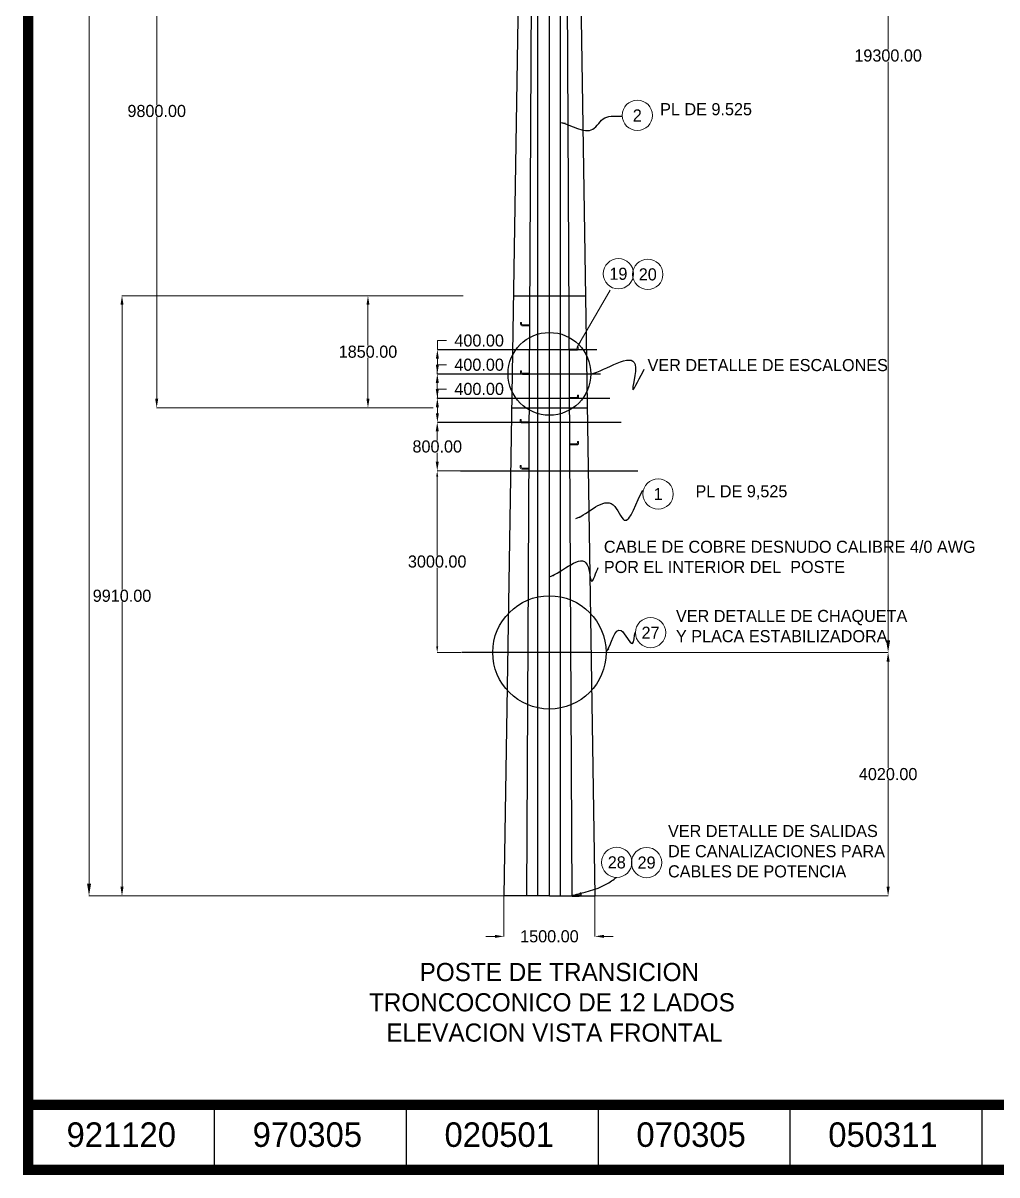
# Model space of a CAD drawing. Header units: centimetres. Extents: x 14 to 66415, y 14 to 43040.
# Drawn here: x 14 to 16094, y 14 to 19036 of the extents above; entities that cross this region are included whole.
import ezdxf
from ezdxf.enums import TextEntityAlignment as Align

# ---------------------------------------------------------------- set-up
doc = ezdxf.new("R2010")
doc.units = ezdxf.units.CM
doc.header["$LTSCALE"] = 10
doc.header["$MEASUREMENT"] = 0
doc.layers.get('0').update_dxf_attribs({"linetype": 'CONTINUOUS'})
doc.layers.get('DEFPOINTS').update_dxf_attribs({"color": 2, "linetype": 'CONTINUOUS'})
for name, color, linetype in [('ACERO1', 144, 'CONTINUOUS'), ('DIMENCIONES', 252, 'CONTINUOUS'), ('MARCO', 7, 'CONTINUOUS'), ('TEXT', 7, 'CONTINUOUS'), ('TEXTOS', 7, 'CONTINUOUS')]:
    doc.layers.add(name, color=color, linetype=linetype)
doc.layers.add('LOGO', color=7, linetype='CONTINUOUS', true_color=0x00a160)
doc.styles.get("Standard").update_dxf_attribs({"font": ''})
doc.styles.get('Standard').set_extended_font_data('Zurich Ex BT')
doc.dimstyles.get("Standard").update_dxf_attribs({"dimtxt": 200, "dimasz": 80, "dimexe": 3, "dimexo": 10, "dimgap": 0.09, "dimtad": 0, "dimtih": 1, "dimtoh": 1, "dimzin": 0, "dimdsep": 46, "dimtxsty": 'Standard', "dimcen": 0.09, "dimclrd": 256, "dimclre": 256, "dimclrt": 256, "dimadec": 0, "dimazin": 0, "dimtfac": 1, "dimtofl": 0, "dimtmove": 0, "dimatfit": 3, "dimfxl": 0, "dimtolj": 1, "dimtzin": 0, "dimlwd": 0, "dimlwe": 0, "dimarcsym": 0})

# ---------------------------------------------------------------- blocks, each defined once
blk = doc.blocks.new('*D219')
at = {"layer": 'DEFPOINTS', "color": 0}
for p in [(7955, 4623), (9455, 4623), (9455, 3954)]:
    blk.add_point(p, dxfattribs=at)
at = {"layer": 'DIMENCIONES', "lineweight": 0}
for p, q in [((7955, 4613), (7955, 3951)), ((9455, 4613), (9455, 3951)), ((7805, 3954), (7655, 3954)), ((9605, 3954), (9755, 3954))]:
    blk.add_line(p, q, dxfattribs=at)
at = {"layer": 'DIMENCIONES'}
for points in [[(7805, 3979), (7805, 3929), (7955, 3954)], [(9605, 3979), (9605, 3929), (9455, 3954)]]:
    blk.add_solid(points, dxfattribs=at)
at = {"layer": 'DIMENCIONES', "insert": (8705, 3954), "char_height": 200, "attachment_point": 5}
blk.add_mtext('\\A1;1500.00', dxfattribs=at)
blk = doc.blocks.new('*D224')
at = {"layer": 'ACERO1', "lineweight": 0}
blk.add_line((10575, 30781), (10638, 30896), dxfattribs=at)
for start, end in [(76.5366, 89.4738), (62.5165, 75.4525)]:
    blk.add_arc((9085, 28085), 3209, start, end, dxfattribs=at)
at = {"layer": 'ACERO1'}
for points in [[(9115, 31280), (9115, 31307), (9035, 31293)], [(10573, 30943), (10560, 30920), (10637, 30894)]]:
    blk.add_solid(points, dxfattribs=at)
at = {"layer": 'DEFPOINTS', "color": 0}
for p in [(8905, 39543), (10129, 31119), (10570, 30773), (8856, 27670), (9455, 4623)]:
    blk.add_point(p, dxfattribs=at)
at = {"layer": 'ACERO1', "insert": (9862, 31198), "char_height": 25, "attachment_point": 5}
blk.add_mtext('\\A1;30°', dxfattribs=at)
blk = doc.blocks.new('*D236')
at = {"layer": 'DEFPOINTS', "color": 0}
for p in [(8705, 39543), (8129, 35222), (6925, 35043), (8622, 32058), (8705, 4623)]:
    blk.add_point(p, dxfattribs=at)
at = {"layer": 'DIMENCIONES', "lineweight": 0}
for start, end in [(91.3641, 104.2915), (105.3305, 118.2567)]:
    blk.add_arc((8705, 31912), 3360, start, end, dxfattribs=at)
at = {"layer": 'DIMENCIONES'}
for points in [[(8625, 35284), (8625, 35258), (8705, 35272)], [(7121, 34860), (7108, 34883), (7044, 34833)]]:
    blk.add_solid(points, dxfattribs=at)
at = {"layer": 'DIMENCIONES', "insert": (7846, 35160), "char_height": 25, "attachment_point": 5}
blk.add_mtext('\\A1;30°', dxfattribs=at)
blk = doc.blocks.new('*D240')
at = {"layer": 'DEFPOINTS', "color": 0}
for p in [(6798, 22483), (2221, 12683), (6798, 12683)]:
    blk.add_point(p, dxfattribs=at)
at = {"layer": 'DIMENCIONES', "lineweight": 0}
for p, q in [((6788, 22483), (2218, 22483)), ((2221, 22333), (2221, 17685)), ((2221, 12833), (2221, 17481)), ((6788, 12683), (2218, 12683))]:
    blk.add_line(p, q, dxfattribs=at)
at = {"layer": 'DIMENCIONES'}
for points in [[(2196, 22333), (2246, 22333), (2221, 22483)], [(2196, 12833), (2246, 12833), (2221, 12683)]]:
    blk.add_solid(points, dxfattribs=at)
at = {"layer": 'DIMENCIONES', "insert": (2221, 17583), "char_height": 200, "attachment_point": 5}
blk.add_mtext('\\A1;9800.00', dxfattribs=at)
blk = doc.blocks.new('*D241')
at = {"layer": 'DEFPOINTS', "color": 0}
for p in [(5709, 14533), (6758, 14533), (6758, 12683)]:
    blk.add_point(p, dxfattribs=at)
at = {"layer": 'DIMENCIONES', "lineweight": 0}
for p, q in [((6748, 14533), (5706, 14533)), ((5709, 14383), (5709, 13710)), ((5709, 12833), (5709, 13506)), ((6748, 12683), (5706, 12683))]:
    blk.add_line(p, q, dxfattribs=at)
at = {"layer": 'DIMENCIONES'}
for points in [[(5684, 14383), (5734, 14383), (5709, 14533)], [(5684, 12833), (5734, 12833), (5709, 12683)]]:
    blk.add_solid(points, dxfattribs=at)
at = {"layer": 'DIMENCIONES', "insert": (5709, 13608), "char_height": 200, "attachment_point": 5}
blk.add_mtext('\\A1;1850.00', dxfattribs=at)
blk = doc.blocks.new('*D242')
at = {"layer": 'DEFPOINTS', "color": 0}
for p in [(7291, 14533), (1648, 4623), (7291, 4623)]:
    blk.add_point(p, dxfattribs=at)
at = {"layer": 'DIMENCIONES', "lineweight": 0}
for p, q in [((7281, 14533), (1645, 14533)), ((1648, 14383), (1648, 9680)), ((1648, 4773), (1648, 9476)), ((7281, 4623), (1645, 4623))]:
    blk.add_line(p, q, dxfattribs=at)
at = {"layer": 'DIMENCIONES'}
for points in [[(1623, 14383), (1673, 14383), (1648, 14533)], [(1623, 4773), (1673, 4773), (1648, 4623)]]:
    blk.add_solid(points, dxfattribs=at)
at = {"layer": 'DIMENCIONES', "insert": (1648, 9578), "char_height": 200, "attachment_point": 5}
blk.add_mtext('\\A1;9910.00', dxfattribs=at)
blk = doc.blocks.new('*D243')
at = {"layer": 'DEFPOINTS', "color": 0}
for p in [(1104, 39543), (8705, 39543), (8705, 4623)]:
    blk.add_point(p, dxfattribs=at)
at = {"layer": 'DIMENCIONES', "lineweight": 0}
for p, q in [((8695, 39543), (1101, 39543)), ((1104, 39343), (1104, 22037)), ((1104, 4823), (1104, 21834)), ((8695, 4623), (1101, 4623))]:
    blk.add_line(p, q, dxfattribs=at)
at = {"layer": 'DIMENCIONES'}
for points in [[(1071, 39343), (1137, 39343), (1104, 39543)], [(1071, 4823), (1137, 4823), (1104, 4623)]]:
    blk.add_solid(points, dxfattribs=at)
at = {"layer": 'DIMENCIONES', "insert": (1104, 21935), "char_height": 200, "attachment_point": 5}
blk.add_mtext('\\A1;34920.00', dxfattribs=at)
blk = doc.blocks.new('*D245')
at = {"layer": 'DEFPOINTS', "color": 0}
for p in [(8705, 8643), (14297, 8643), (8705, 4623)]:
    blk.add_point(p, dxfattribs=at)
at = {"layer": 'DIMENCIONES', "lineweight": 0}
for p, q in [((8715, 8643), (14300, 8643)), ((14297, 8493), (14297, 6735)), ((14297, 4773), (14297, 6531)), ((8715, 4623), (14300, 4623))]:
    blk.add_line(p, q, dxfattribs=at)
at = {"layer": 'DIMENCIONES'}
for points in [[(14272, 8493), (14322, 8493), (14297, 8643)], [(14272, 4773), (14322, 4773), (14297, 4623)]]:
    blk.add_solid(points, dxfattribs=at)
at = {"layer": 'DIMENCIONES', "insert": (14297, 6633), "char_height": 200, "attachment_point": 5}
blk.add_mtext('\\A1;4020.00', dxfattribs=at)
blk = doc.blocks.new('*D246')
at = {"layer": 'DEFPOINTS', "color": 0}
for p in [(11100, 27943), (14297, 27943), (11360, 8643)]:
    blk.add_point(p, dxfattribs=at)
at = {"layer": 'DIMENCIONES', "lineweight": 0}
for p, q in [((11110, 27943), (14300, 27943)), ((14297, 27743), (14297, 18601)), ((14297, 8843), (14297, 18397)), ((11370, 8643), (14300, 8643))]:
    blk.add_line(p, q, dxfattribs=at)
at = {"layer": 'DIMENCIONES'}
for points in [[(14263, 27743), (14330, 27743), (14297, 27943)], [(14263, 8843), (14330, 8843), (14297, 8643)]]:
    blk.add_solid(points, dxfattribs=at)
at = {"layer": 'DIMENCIONES', "insert": (14297, 18499), "char_height": 200, "attachment_point": 5}
blk.add_mtext('\\A1;19300.00', dxfattribs=at)
blk = doc.blocks.new('*D247')
at = {"layer": 'DEFPOINTS', "color": 0}
for p in [(6852, 11643), (7256, 11643), (7256, 8643)]:
    blk.add_point(p, dxfattribs=at)
at = {"layer": 'DIMENCIONES', "lineweight": 0}
for p, q in [((7246, 11643), (6849, 11643)), ((6852, 11543), (6852, 10245)), ((6852, 8743), (6852, 10041)), ((7246, 8643), (6849, 8643))]:
    blk.add_line(p, q, dxfattribs=at)
at = {"layer": 'DIMENCIONES'}
for points in [[(6835, 11543), (6869, 11543), (6852, 11643)], [(6835, 8743), (6869, 8743), (6852, 8643)]]:
    blk.add_solid(points, dxfattribs=at)
at = {"layer": 'DIMENCIONES', "insert": (6852, 10143), "char_height": 200, "attachment_point": 5}
blk.add_mtext('\\A1;3000.00', dxfattribs=at)
blk = doc.blocks.new('*D248')
at = {"layer": 'DEFPOINTS', "color": 0}
for p in [(6852, 12443), (6853, 12443), (6852, 11643)]:
    blk.add_point(p, dxfattribs=at)
at = {"layer": 'DIMENCIONES', "lineweight": 0}
for p, q in [((6862, 12443), (6856, 12443)), ((6853, 12293), (6853, 12145)), ((6853, 11793), (6853, 11941)), ((6862, 11643), (6856, 11643))]:
    blk.add_line(p, q, dxfattribs=at)
at = {"layer": 'DIMENCIONES'}
for points in [[(6828, 12293), (6878, 12293), (6853, 12443)], [(6828, 11793), (6878, 11793), (6853, 11643)]]:
    blk.add_solid(points, dxfattribs=at)
at = {"layer": 'DIMENCIONES', "insert": (6853, 12043), "char_height": 200, "attachment_point": 5}
blk.add_mtext('\\A1;800.00', dxfattribs=at)
blk = doc.blocks.new('*D249')
at = {"layer": 'DEFPOINTS', "color": 0}
for p in [(6853, 12843), (6855, 12843), (6853, 12443)]:
    blk.add_point(p, dxfattribs=at)
at = {"layer": 'DIMENCIONES', "lineweight": 0}
for p, q in [((6855, 12843), (6855, 12993)), ((6855, 12993), (7005, 12993)), ((6863, 12843), (6858, 12843)), ((6855, 12593), (6855, 12693)), ((6863, 12443), (6858, 12443))]:
    blk.add_line(p, q, dxfattribs=at)
at = {"layer": 'DIMENCIONES'}
for points in [[(6830, 12693), (6880, 12693), (6855, 12843)], [(6830, 12593), (6880, 12593), (6855, 12443)]]:
    blk.add_solid(points, dxfattribs=at)
at = {"layer": 'DIMENCIONES', "insert": (7545, 12993), "char_height": 200, "attachment_point": 5}
blk.add_mtext('\\A1;400.00', dxfattribs=at)
blk = doc.blocks.new('*D250')
at = {"layer": 'DEFPOINTS', "color": 0}
for p in [(6854, 13243), (6855, 13243), (6855, 12843)]:
    blk.add_point(p, dxfattribs=at)
at = {"layer": 'DIMENCIONES', "lineweight": 0}
for p, q in [((6854, 13243), (6854, 13393)), ((6854, 13393), (7004, 13393)), ((6845, 13243), (6851, 13243)), ((6854, 12993), (6854, 13093)), ((6845, 12843), (6851, 12843))]:
    blk.add_line(p, q, dxfattribs=at)
at = {"layer": 'DIMENCIONES'}
for points in [[(6829, 13093), (6879, 13093), (6854, 13243)], [(6829, 12993), (6879, 12993), (6854, 12843)]]:
    blk.add_solid(points, dxfattribs=at)
at = {"layer": 'DIMENCIONES', "insert": (7544, 13393), "char_height": 200, "attachment_point": 5}
blk.add_mtext('\\A1;400.00', dxfattribs=at)
blk = doc.blocks.new('*D251')
at = {"layer": 'DEFPOINTS', "color": 0}
for p in [(6854, 13643), (6855, 13643), (6854, 13243)]:
    blk.add_point(p, dxfattribs=at)
at = {"layer": 'DIMENCIONES', "lineweight": 0}
for p, q in [((6855, 13643), (6855, 13793)), ((6855, 13793), (7005, 13793)), ((6864, 13643), (6858, 13643)), ((6855, 13393), (6855, 13493)), ((6864, 13243), (6858, 13243))]:
    blk.add_line(p, q, dxfattribs=at)
at = {"layer": 'DIMENCIONES'}
for points in [[(6830, 13493), (6880, 13493), (6855, 13643)], [(6830, 13393), (6880, 13393), (6855, 13243)]]:
    blk.add_solid(points, dxfattribs=at)
at = {"layer": 'DIMENCIONES', "insert": (7545, 13793), "char_height": 200, "attachment_point": 5}
blk.add_mtext('\\A1;400.00', dxfattribs=at)

msp = doc.modelspace()

# ---------------------------------------------------------------- linework, layer by layer
at = {"lineweight": 5}
for p, q in [((8228.081, 14066.202), (8228.081, 14091.121)), ((8228.081, 14091.121), (8245.906, 14091.121)), ((8245.906, 14091.121), (8245.906, 14066.202)), ((8260.165, 14051.942), (8377.807, 14051.942)), ((8377.807, 14034.118), (8260.165, 14034.118)), ((8377.807, 14052.026), (8377.807, 14034.201)), ((9149.876, 13652.026), (9032.234, 13652.026)), ((9032.234, 13652.026), (9032.234, 13634.201)), ((9032.234, 13634.201), (9149.876, 13634.201)), ((9181.96, 13691.205), (9164.136, 13691.205)), ((9164.136, 13691.205), (9164.136, 13666.285)), ((9181.96, 13666.285), (9181.96, 13691.205)), ((8226.017, 13266.285), (8226.017, 13291.205)), ((8226.017, 13291.205), (8243.841, 13291.205)), ((8243.841, 13291.205), (8243.841, 13266.285)), ((8258.101, 13252.026), (8375.742, 13252.026)), ((8375.742, 13234.201), (8258.101, 13234.201)), ((8375.742, 13252.026), (8375.742, 13234.201)), ((9154.114, 12852.026), (9036.472, 12852.026)), ((9036.472, 12852.026), (9036.472, 12834.201)), ((9036.472, 12834.201), (9154.114, 12834.201)), ((9186.198, 12891.205), (9168.374, 12891.205)), ((9168.374, 12891.205), (9168.374, 12866.285)), ((9186.198, 12866.285), (9186.198, 12891.205)), ((8221.778, 12466.285), (8221.778, 12491.205)), ((8221.778, 12491.205), (8239.603, 12491.205)), ((8239.603, 12491.205), (8239.603, 12466.285)), ((8253.862, 12452.026), (8371.504, 12452.026)), ((8371.504, 12434.201), (8253.862, 12434.201)), ((8371.504, 12452.026), (8371.504, 12434.201)), ((9155.48, 12088.211), (9037.839, 12088.211)), ((9037.839, 12088.211), (9037.839, 12070.386)), ((9037.839, 12070.386), (9155.48, 12070.386)), ((9187.565, 12127.39), (9169.74, 12127.39)), ((9169.74, 12127.39), (9169.74, 12102.47)), ((9187.565, 12102.47), (9187.565, 12127.39)), ((8220.412, 11702.47), (8220.412, 11727.39)), ((8220.412, 11727.39), (8238.236, 11727.39)), ((8238.236, 11727.39), (8238.236, 11702.47)), ((8252.496, 11688.211), (8370.138, 11688.211)), ((8370.138, 11670.386), (8252.496, 11670.386)), ((8370.138, 11688.211), (8370.138, 11670.386)), ((9197.662, 4632.026), (9080.021, 4632.026)), ((9080.021, 4632.026), (9080.021, 4614.201)), ((9197.662, 4632.026), (9080.021, 4632.026)), ((9080.021, 4632.026), (9080.021, 4614.201)), ((9080.021, 4614.201), (9197.662, 4614.201)), ((9080.021, 4614.201), (9197.662, 4614.201)), ((9229.746, 4671.205), (9211.922, 4671.205)), ((9211.922, 4671.205), (9211.922, 4646.285)), ((9229.746, 4671.205), (9211.922, 4671.205)), ((9211.922, 4671.205), (9211.922, 4646.285)), ((9229.746, 4646.285), (9229.746, 4671.205)), ((9229.746, 4646.285), (9229.746, 4671.205))]:
    msp.add_line(p, q, dxfattribs=at)
for centre, radius, start, end in [((8260.165, 14066.202), 32.084, 180, 270), ((8260.165, 14066.202), 14.26, 180, 270), ((9149.876, 13666.285), 32.084, 270, 0), ((9149.876, 13666.285), 14.26, 270, 0), ((8258.101, 13266.285), 32.084, 180, 270), ((8258.101, 13266.285), 14.26, 180, 270), ((9154.114, 12866.285), 32.084, 270, 0), ((9154.114, 12866.285), 14.26, 270, 0), ((8253.862, 12466.285), 32.084, 180, 270), ((8253.862, 12466.285), 14.26, 180, 270), ((9155.48, 12102.47), 32.084, 270, 0), ((9155.48, 12102.47), 14.26, 270, 0), ((8252.496, 11702.47), 32.084, 180, 270), ((8252.496, 11702.47), 14.26, 180, 270), ((9197.662, 4646.285), 32.084, 270, 0), ((9197.662, 4646.285), 14.26, 270, 0), ((9197.662, 4646.285), 32.084, 270, 0), ((9197.662, 4646.285), 14.26, 270, 0)]:
    msp.add_arc(centre, radius, start, end, dxfattribs=at)
at = {"layer": 'ACERO1'}
for p, q in [((8505.021, 39543.113), (7955.021, 4623.113)), ((8505.021, 39543.113), (7955.021, 4623.113)), ((8330.021, 4623.113), (8510.258, 39543.113)), ((8515.021, 4623.113), (8515.021, 39543.113)), ((8705.021, 4623.113), (8705.021, 39543.113)), ((8705.021, 4623.113), (8705.021, 39543.113)), ((8890.258, 4623.113), (8890.258, 39543.113)), ((9080.021, 4623.113), (8895.021, 39543.113)), ((8905.021, 39543.113), (9455.021, 4623.113))]:
    msp.add_line(p, q, dxfattribs=at)
at = {"layer": 'DIMENCIONES'}
for p, q in [((4913.765, 14533.113), (4913.765, 14533.113)), ((4913.765, 14533.113), (4913.765, 14533.113)), ((8111.106, 14533.113), (9298.935, 14533.113)), ((6855.369, 13643.113), (9487.484, 13643.113)), ((6855.369, 13243.113), (9545.77, 13243.113)), ((6854.69, 12843.113), (9700.174, 12843.113)), ((8081.968, 12683.113), (9328.073, 12683.113)), ((6854.69, 12443.113), (9888.347, 12443.113)), ((7236.14, 11643.113), (10166.87, 11643.113)), ((9391.704, 8643.113), (7256.14, 8643.113))]:
    msp.add_line(p, q, dxfattribs=at)
for centre, radius in [((8705.021, 13243.113), 683.518), ((8705.021, 8643.113), 935.411)]:
    msp.add_circle(centre, radius, dxfattribs=at)
at = {"layer": 'LOGO'}
for q in [(7955.021, 4623.113), (9455.021, 4623.113)]:
    msp.add_line((8705.021, 4623.113), q, dxfattribs=at)
at = {"layer": 'MARCO', "linetype": 'Continuous'}
for p, q in [((3172, 1170.825), (3172, 100)), ((6340.256, 1170.825), (6340.256, 100)), ((9508.512, 1170.825), (9508.512, 100)), ((12676.768, 1170.825), (12676.768, 100)), ((15845.024, 1170.825), (15845.024, 100))]:
    msp.add_line(p, q, dxfattribs=at)
at = {"layer": 'MARCO', "linetype": 'Continuous', "const_width": 171.786}
msp.add_lwpolyline([(66329.527, 100), (66329.527, 42954.4), (100, 42954.4), (100, 100)], close=True, dxfattribs=at)
msp.add_lwpolyline([(50804.762, 1170.825), (100, 1170.825)], dxfattribs=at)
at = {"layer": 'TEXT', "lineweight": 5}
for centre in [(10156.001, 17511.736), (9843.779, 14896.113), (10329.089, 14886.298), (10499.834, 11258.628), (10375.163, 8970.069), (9816.63, 5176.296), (10309.484, 5172.932)]:
    msp.add_circle(centre, 250, dxfattribs=at)

# ---------------------------------------------------------------- texts
at = {"layer": 'TEXT', "linetype": 'ByBlock', "lineweight": 5}
msp.add_text('PL DE 9,525', height=200, dxfattribs=at).set_placement((11875.249, 11304.41), align=Align.MIDDLE_CENTER)
at = {"layer": 'TEXT', "attachment_point": 1}
for s, insert, char_height, width in [('PL DE 9.525', (10532.872, 17713.673), 200, 6069.71754), ('VER DETALLE DE ESCALONES', (10325.378, 13488.334), 200, 6108.83303), ('CABLE DE COBRE DESNUDO CALIBRE 4/0 AWG POR EL INTERIOR DEL  POSTE', (9604.191, 10487.854), 200, 6556.62898), ('VER DETALLE DE CHAQUETA \\PY PLACA ESTABILIZADORA', (10794.146, 9345.279), 200, 6556.62898), ('VER DETALLE DE SALIDAS \\PDE CANALIZACIONES PARA \\PCABLES DE POTENCIA', (10663.183, 5794.652), 200, 6556.62898), ('\\pi1725.9;POSTE DE TRANSICION \\P\\pi890.2;TRONCOCONICO DE 12 LADOS \\P\\pi1175.9;ELEVACION VISTA FRONTAL ', (4835.448, 3515.484), 300, 8508.98089)]:
    msp.add_mtext(s, dxfattribs=dict(at, insert=insert, char_height=char_height, width=width))
at = {"layer": 'TEXTOS', "lineweight": 5}
for s, p in [('2', (10156.001, 17511.736)), ('19', (9843.779, 14896.113)), ('20', (10329.089, 14886.298)), ('1', (10499.834, 11258.628)), ('27', (10375.163, 8970.069)), ('28', (9816.63, 5176.296)), ('29', (10309.484, 5172.932))]:
    msp.add_text(s, height=200, dxfattribs=at).set_placement(p, align=Align.MIDDLE)
at = {"layer": 'TEXTOS'}
for s, height, p in [('921120', 404.9235, (1636, 477.718)), ('970305', 404.9235, (4708, 477.718)), ('020501', 404.9235, (7876.256, 477.718)), ('070305', 404.9235, (11044.512, 477.718)), ('050311', 404.9235, (14212.768, 477.718)), ('080821', 16.015, (15893.199, 100))]:
    msp.add_text(s, height=height, dxfattribs=at).set_placement(p, align=Align.CENTER)

# ---------------------------------------------------------------- dimensions: what is measured, and where the dimension line sits
at = {"layer": 'ACERO1'}
dim = msp.add_angular_dim_2l(base=(10128.779, 31119.44), line1=((10569.917, 30772.721), (8856.043, 27669.584)), line2=((8905.021, 39543.113), (9455.021, 4623.113)), dimstyle='Standard', override={"dimtxt": 25}, dxfattribs=at)
dim.commit()
dim.dimension.update_dxf_attribs({"geometry": '*D224', "text_midpoint": (9862.022, 31198.403)})
at = {"layer": 'DIMENCIONES'}
for base, p1, p2, override, picture, middle in [((1104.011, 39543.113), (8705.021, 4623.113), (8705.021, 39543.113), {"dimtxt": 200, "dimasz": 200}, '*D243', (1104.011, 21935.476)), ((14296.648, 27943.113), (11360.187, 8643.113), (11099.537, 27943.113), {"dimtxt": 200, "dimasz": 200}, '*D246', (14296.648, 18498.975)), ((5708.897, 14533.113), (6758.163, 12683.113), (6758.163, 14533.113), {"dimtxt": 200, "dimasz": 150}, '*D241', (5708.897, 13608.113))]:
    dim = msp.add_linear_dim(base=base, p1=p1, p2=p2, angle=90, dimstyle='Standard', override=override, dxfattribs=at)
    dim.commit()
    dim.dimension.update_dxf_attribs({"geometry": picture, "text_midpoint": middle, "dimtype": 160})
dim = msp.add_angular_dim_2l(base=(8128.819, 35222.296), line1=((6924.684, 35043.113), (8621.724, 32058.308)), line2=((8705.021, 4623.113), (8705.021, 39543.113)), dimstyle='Standard', override={"dimtxt": 25}, dxfattribs=at)
dim.commit()
dim.dimension.update_dxf_attribs({"geometry": '*D236', "text_midpoint": (7846.066, 35160.428)})
for base, p1, p2, override, picture, middle in [((2221.392, 12683.113), (6798.163, 22483.113), (6798.163, 12683.113), {"dimtxt": 200, "dimasz": 150}, '*D240', (2221.392, 17583.113)), ((1648.083, 4623.113), (7290.995, 14533.113), (7290.995, 4623.113), {"dimtxt": 200, "dimasz": 150}, '*D242', (1648.083, 9578.113)), ((6855.369, 13643.113), (6854.456, 13243.113), (6854.456, 13643.113), {"dimtxt": 200, "dimasz": 150}, '*D251', (7545.391, 13793.113)), ((6854.456, 13243.113), (6854.69, 12843.113), (6854.69, 13243.113), {"dimtxt": 200, "dimasz": 150}, '*D250', (7544.479, 13393.113)), ((6854.69, 12843.113), (6853.364, 12443.113), (6853.364, 12843.113), {"dimtxt": 200, "dimasz": 150}, '*D249', (7544.712, 12993.113)), ((6853.364, 12443.113), (6851.884, 11643.113), (6851.884, 12443.113), {"dimtxt": 200, "dimasz": 150}, '*D248', (6853.364, 12043.113)), ((6851.884, 11643.113), (7256.14, 8643.113), (7256.14, 11643.113), {"dimtxt": 200, "dimasz": 100}, '*D247', (6851.884, 10143.113)), ((14296.648, 8643.113), (8705.021, 4623.113), (8705.021, 8643.113), {"dimtxt": 200, "dimasz": 150}, '*D245', (14296.648, 6633.113))]:
    dim = msp.add_linear_dim(base=base, p1=p1, p2=p2, angle=90, dimstyle='Standard', override=override, dxfattribs=at)
    dim.commit()
    dim.dimension.update_dxf_attribs({"geometry": picture, "text_midpoint": middle})
dim = msp.add_linear_dim(base=(9455.021, 3953.559), p1=(7955.021, 4623.113), p2=(9455.021, 4623.113), dimstyle='Standard', override={"dimtxt": 200, "dimasz": 150}, dxfattribs=at)
dim.commit()
dim.dimension.update_dxf_attribs({"geometry": '*D219', "text_midpoint": (8705.021, 3953.559)})

# ---------------------------------------------------------------- leaders
at = {"layer": 'DIMENCIONES', "path_type": 1}
msp.add_leader([(9388.539, 13243.113), (10120.253, 13397.033), (10082.375, 12980.45), (10271.756, 13321.291)], dimstyle='Standard', override={"dimgap": 0.09, "dimtad": 0}, dxfattribs=at)
at = {"layer": 'TEXTOS', "path_type": 1}
for points in [[(8890.685, 17396.004), (9420.145, 17282.822), (9621.292, 17471.374), (9906.347, 17498.58)], [(9142.391, 10852.081), (9755.765, 11081.292), (9941.637, 10827.301), (10247.394, 11324.44)], [(8706.642, 9892.111), (9330.055, 10090.585), (9404.493, 9817.684), (9509.946, 10044.069)], [(9640.431, 8643.113), (9889.46, 9004.29), (10076.23, 8792.078), (10120, 8971.833)], [(9080.021, 4623.113), (9642.827, 4814.16), (9814.059, 4927.225)]]:
    msp.add_leader(points, dimstyle='Standard', override={"dimgap": 0.09, "dimtad": 0}, dxfattribs=at)
at = {"layer": 'TEXTOS'}
msp.add_leader([(9169.824, 13693.229), (9710.524, 14627.143)], dimstyle='Standard', override={"dimgap": 0.09, "dimtad": 0}, dxfattribs=at)

doc.saveas('drawing.dxf')
